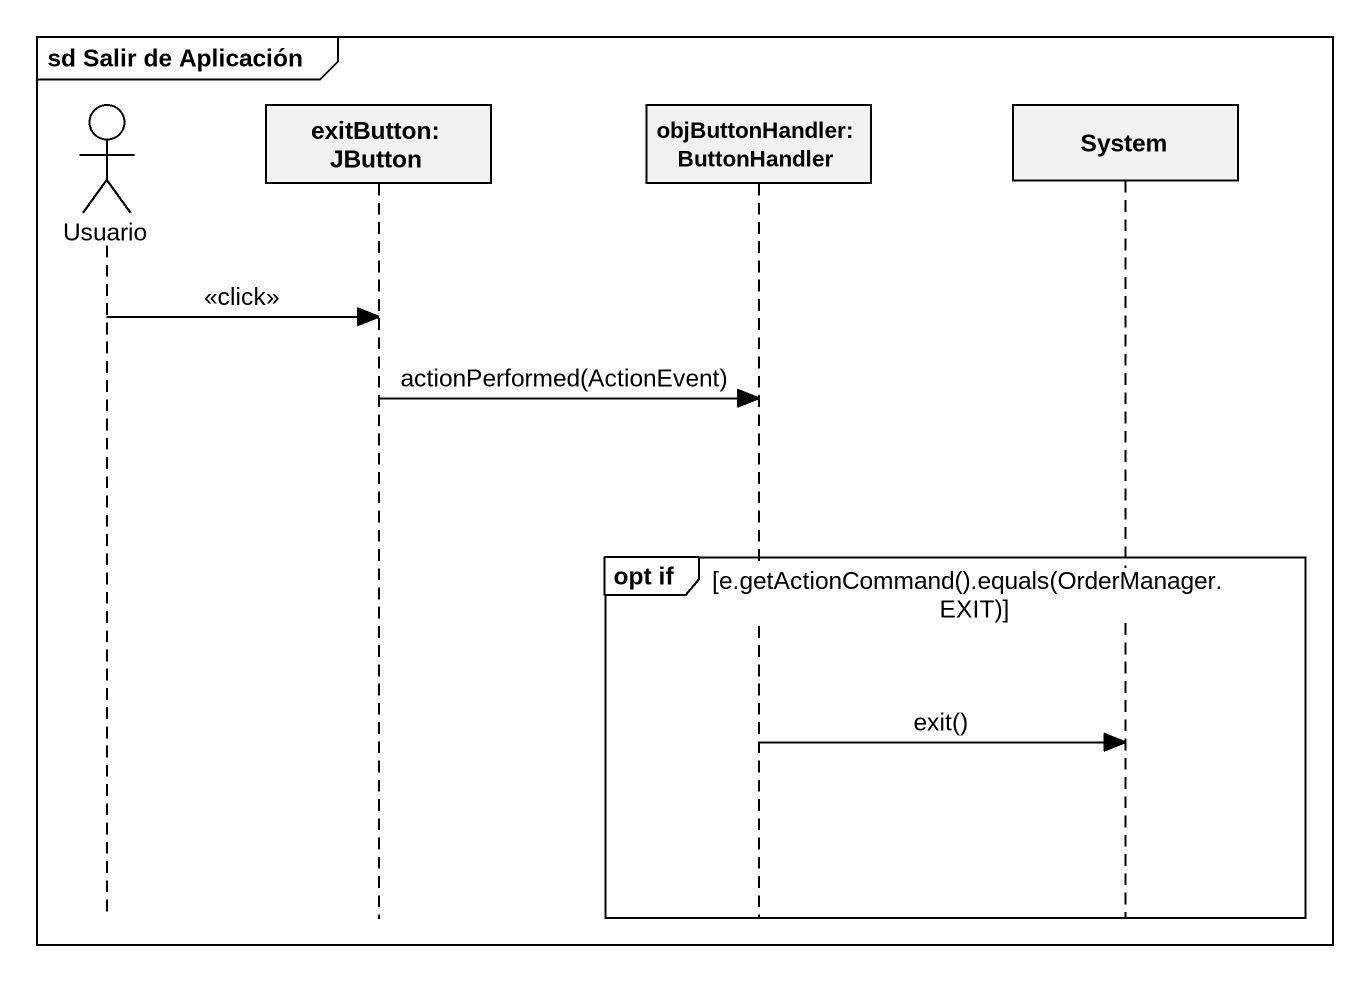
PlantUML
@startuml
mainframe sd Salir de Aplicación
hide footbox
actor Usuario
participant "exitButton: JButton" as exitButton_JButton
participant "objButtonHandler: ButtonHandler" as objButtonHandler
participant System

Usuario -> exitButton_JButton : <<click>>
exitButton_JButton -> objButtonHandler : actionPerformed(ActionEvent)
group opt if [e.getActionCommand().equals(OrderManager.EXIT)]
  objButtonHandler -> System : exit()
end
@enduml
